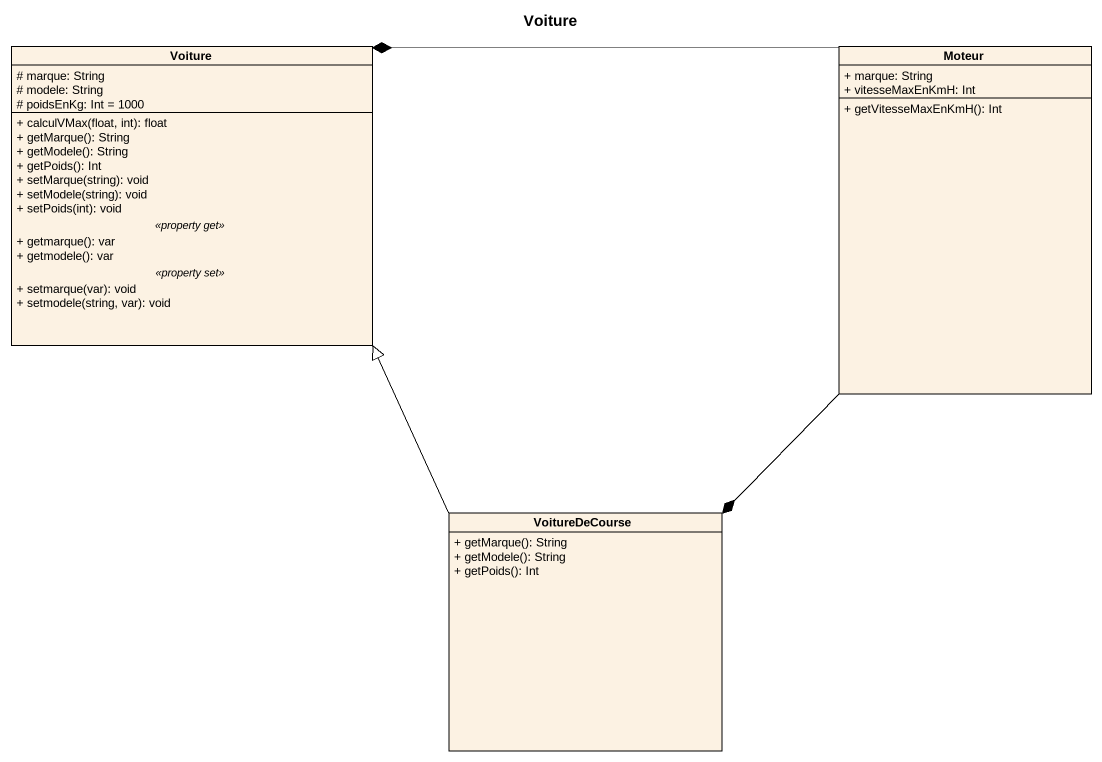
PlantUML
@startuml
title Voiture
hide circle
hide empty members
skinparam classAttributeIconSize 0
class Voiture {
  # marque: String
  # modele: String
  # poidsEnKg: Int = 1000
  --
  + calculVMax(float, int): float
  + getMarque(): String
  + getModele(): String
  + getPoids(): Int
  + setMarque(string): void
  + setModele(string): void
  + setPoids(int): void
  .. <<property get>> ..
  + getmarque(): var
  + getmodele(): var
  .. <<property set>> ..
  + setmarque(var): void
  + setmodele(string, var): void
}
class Moteur {
  + marque: String
  + vitesseMaxEnKmH: Int
  + getVitesseMaxEnKmH(): Int
}
class VoitureDeCourse {
  + getMarque(): String
  + getModele(): String
  + getPoids(): Int
}
Moteur -left-* Voiture
Moteur --* VoitureDeCourse
VoitureDeCourse -up-|> Voiture
@enduml
